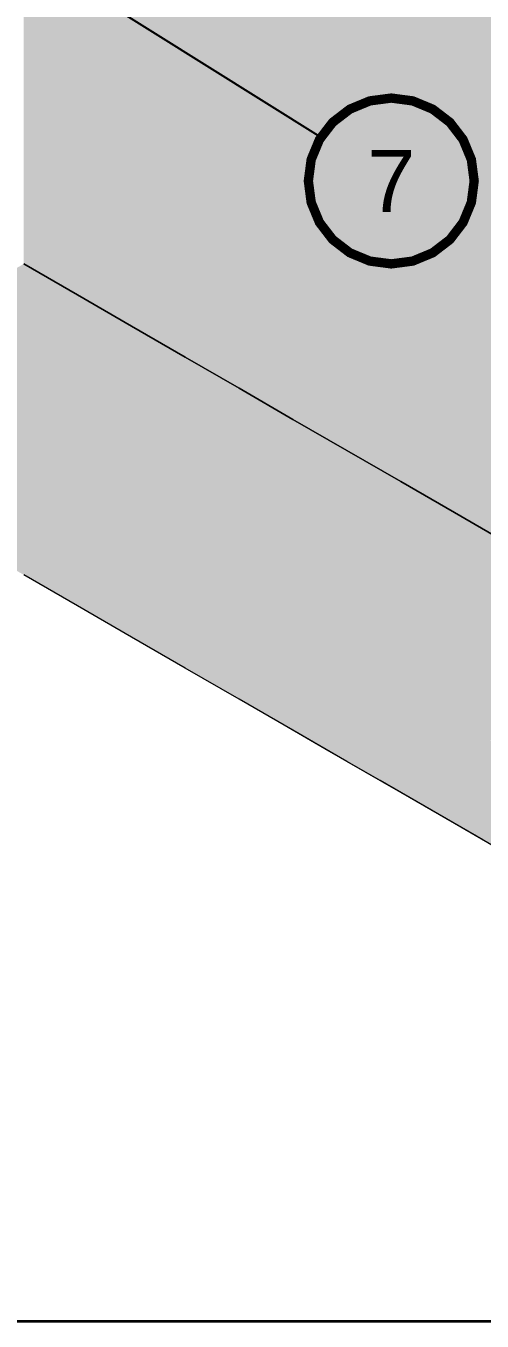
# Model space of a CAD drawing. Header units: metres. Extents: x 0 to 8.41, y 0 to 5.94.
# Drawn here: x 1.946 to 2.166, y 3.43 to 4.055 of the extents above; entities that cross this region are included whole.
import ezdxf
from ezdxf.enums import TextEntityAlignment as Align

# ---------------------------------------------------------------- set-up
doc = ezdxf.new("R2010")
doc.units = ezdxf.units.M
doc.header["$LTSCALE"] = 0.25
doc.layers.add('ISO-3D', color=7, linetype='CONTINUOUS', lineweight=13)
doc.layers.add('ISO-3D-ARISTAS', color=250, linetype='CONTINUOUS', lineweight=13)
doc.layers.add('LLAMADAS-NUM', color=30, linetype='CONTINUOUS', lineweight=25, true_color=0xc05014)
doc.layers.add('PANEL', color=5, linetype='CONTINUOUS', lineweight=35, true_color=0x1f4e79)
doc.styles.get("Standard").update_dxf_attribs({"font": 'arial.ttf'})

msp = doc.modelspace()

# ---------------------------------------------------------------- linework, layer by layer
at = {"layer": 'ISO-3D', "true_color": 0x9e9d98}
for points in [[(1.99653, 4.05063), (1.97055, 4.06562), (1.99653, 4.07875), (1.97055, 4.09375)], [(1.99653, 4.04947), (1.97055, 4.06447), (1.99653, 4.07842), (1.97055, 4.09342)], [(2.09179, 4.05237), (2.07014, 4.06487), (2.09179, 4.08132), (2.07014, 4.09382)], [(2.14128, 4.05274), (2.11654, 4.06703), (2.14128, 4.08169), (2.11654, 4.09598)], [(2.04849, 4.04842), (2.02251, 4.06342), (2.04849, 4.07737), (2.02251, 4.09237)], [(2.04849, 4.04875), (2.02251, 4.06375), (2.04849, 4.07687), (2.02251, 4.09187)], [(2.10046, 4.04688), (2.07447, 4.06187), (2.10046, 4.075), (2.07447, 4.09)], [(2.15242, 4.045), (2.12644, 4.06), (2.15242, 4.07313), (2.12644, 4.08812)], [(1.97055, 4.0375), (1.94457, 4.0525), (1.97055, 4.06562), (1.94457, 4.08062)], [(2.11654, 4.03808), (2.09179, 4.05237), (2.11654, 4.06703), (2.09179, 4.08132)], [(2.16603, 4.03846), (2.14128, 4.05274), (2.16603, 4.06741), (2.14128, 4.08169)], [(1.97055, 4.03553), (1.94457, 4.05053), (1.97055, 4.06447), (1.94457, 4.07947)], [(2.02251, 4.03562), (1.99653, 4.05063), (2.02251, 4.06375), (1.99653, 4.07875)], [(2.02251, 4.03447), (1.99653, 4.04947), (2.02251, 4.06342), (1.99653, 4.07842)], [(2.07014, 4.03592), (2.04849, 4.04842), (2.07014, 4.06487), (2.04849, 4.07737)], [(2.07447, 4.03375), (2.04849, 4.04875), (2.07447, 4.06187), (2.04849, 4.07687)], [(2.12644, 4.03187), (2.10046, 4.04688), (2.12644, 4.06), (2.10046, 4.075)], [(2.1784, 4.03), (2.15242, 4.045), (2.1784, 4.05812), (2.15242, 4.07313)], [(1.99653, 4.0225), (1.97055, 4.0375), (1.99653, 4.05063), (1.97055, 4.06562)], [(1.99653, 4.02053), (1.97055, 4.03553), (1.99653, 4.04947), (1.97055, 4.06447)], [(2.04849, 4.02062), (2.02251, 4.03562), (2.04849, 4.04875), (2.02251, 4.06375)], [(2.04849, 4.01947), (2.02251, 4.03447), (2.04849, 4.04842), (2.02251, 4.06342)], [(2.09179, 4.02342), (2.07014, 4.03592), (2.09179, 4.05237), (2.07014, 4.06487)], [(2.10046, 4.01875), (2.07447, 4.03375), (2.10046, 4.04688), (2.07447, 4.06187)], [(2.14128, 4.0238), (2.11654, 4.03808), (2.14128, 4.05274), (2.11654, 4.06703)], [(2.15242, 4.01687), (2.12644, 4.03187), (2.15242, 4.045), (2.12644, 4.06)], [(1.97055, 4.00937), (1.94457, 4.02438), (1.97055, 4.0375), (1.94457, 4.0525)], [(1.97055, 4.00658), (1.94457, 4.02158), (1.97055, 4.03553), (1.94457, 4.05053)], [(2.02251, 4.0075), (1.99653, 4.0225), (2.02251, 4.03562), (1.99653, 4.05063)], [(2.02251, 4.00553), (1.99653, 4.02053), (2.02251, 4.03447), (1.99653, 4.04947)], [(2.11654, 4.00914), (2.09179, 4.02342), (2.11654, 4.03808), (2.09179, 4.05237)], [(2.16603, 4.00951), (2.14128, 4.0238), (2.16603, 4.03846), (2.14128, 4.05274)], [(2.07447, 4.00563), (2.04849, 4.02062), (2.07447, 4.03375), (2.04849, 4.04875)], [(2.07014, 4.00697), (2.04849, 4.01947), (2.07014, 4.03592), (2.04849, 4.04842)], [(2.12644, 4.00375), (2.10046, 4.01875), (2.12644, 4.03187), (2.10046, 4.04688)], [(2.1784, 4.00188), (2.15242, 4.01687), (2.1784, 4.03), (2.15242, 4.045)], [(1.99653, 3.99437), (1.97055, 4.00937), (1.99653, 4.0225), (1.97055, 4.0375)], [(2.14128, 3.99485), (2.11654, 4.00914), (2.14128, 4.0238), (2.11654, 4.03808)], [(1.99653, 3.99158), (1.97055, 4.00658), (1.99653, 4.02053), (1.97055, 4.03553)], [(2.04849, 3.9925), (2.02251, 4.0075), (2.04849, 4.02062), (2.02251, 4.03562)], [(2.04849, 3.99053), (2.02251, 4.00553), (2.04849, 4.01947), (2.02251, 4.03447)], [(2.09179, 3.99447), (2.07014, 4.00697), (2.09179, 4.02342), (2.07014, 4.03592)], [(2.10046, 3.99062), (2.07447, 4.00563), (2.10046, 4.01875), (2.07447, 4.03375)], [(2.15242, 3.98875), (2.12644, 4.00375), (2.15242, 4.01687), (2.12644, 4.03187)], [(1.97055, 3.98125), (1.94457, 3.99625), (1.97055, 4.00937), (1.94457, 4.02438)], [(2.16603, 3.98056), (2.14128, 3.99485), (2.16603, 4.00951), (2.14128, 4.0238)], [(1.97055, 3.97763), (1.94457, 3.99263), (1.97055, 4.00658), (1.94457, 4.02158)], [(2.02251, 3.97938), (1.99653, 3.99437), (2.02251, 4.0075), (1.99653, 4.0225)], [(2.02251, 3.97658), (1.99653, 3.99158), (2.02251, 4.00553), (1.99653, 4.02053)], [(2.07447, 3.9775), (2.04849, 3.9925), (2.07447, 4.00563), (2.04849, 4.02062)], [(2.07014, 3.97803), (2.04849, 3.99053), (2.07014, 4.00697), (2.04849, 4.01947)], [(2.11654, 3.98019), (2.09179, 3.99447), (2.11654, 4.00914), (2.09179, 4.02342)], [(2.12644, 3.97562), (2.10046, 3.99062), (2.12644, 4.00375), (2.10046, 4.01875)], [(2.1784, 3.97375), (2.15242, 3.98875), (2.1784, 4.00188), (2.15242, 4.01687)], [(1.99653, 3.96625), (1.97055, 3.98125), (1.99653, 3.99437), (1.97055, 4.00937)], [(1.99653, 3.96263), (1.97055, 3.97763), (1.99653, 3.99158), (1.97055, 4.00658)], [(2.04849, 3.96437), (2.02251, 3.97938), (2.04849, 3.9925), (2.02251, 4.0075)], [(2.04849, 3.96158), (2.02251, 3.97658), (2.04849, 3.99053), (2.02251, 4.00553)], [(2.09179, 3.96553), (2.07014, 3.97803), (2.09179, 3.99447), (2.07014, 4.00697)], [(2.10046, 3.9625), (2.07447, 3.9775), (2.10046, 3.99062), (2.07447, 4.00563)], [(2.14128, 3.9659), (2.11654, 3.98019), (2.14128, 3.99485), (2.11654, 4.00914)], [(2.15242, 3.96062), (2.12644, 3.97562), (2.15242, 3.98875), (2.12644, 4.00375)], [(1.97055, 3.95312), (1.94457, 3.96812), (1.97055, 3.98125), (1.94457, 3.99625)], [(1.97055, 3.94868), (1.94457, 3.96368), (1.97055, 3.97763), (1.94457, 3.99263)], [(2.02251, 3.95125), (1.99653, 3.96625), (2.02251, 3.97938), (1.99653, 3.99437)], [(2.11654, 3.95124), (2.09179, 3.96553), (2.11654, 3.98019), (2.09179, 3.99447)], [(2.16603, 3.95162), (2.14128, 3.9659), (2.16603, 3.98056), (2.14128, 3.99485)], [(2.02251, 3.94763), (1.99653, 3.96263), (2.02251, 3.97658), (1.99653, 3.99158)], [(2.07447, 3.94937), (2.04849, 3.96437), (2.07447, 3.9775), (2.04849, 3.9925)], [(2.07014, 3.94908), (2.04849, 3.96158), (2.07014, 3.97803), (2.04849, 3.99053)], [(2.12644, 3.9475), (2.10046, 3.9625), (2.12644, 3.97562), (2.10046, 3.99062)], [(2.1784, 3.94562), (2.15242, 3.96062), (2.1784, 3.97375), (2.15242, 3.98875)], [(1.99653, 3.93812), (1.97055, 3.95312), (1.99653, 3.96625), (1.97055, 3.98125)], [(2.14128, 3.93695), (2.11654, 3.95124), (2.14128, 3.9659), (2.11654, 3.98019)], [(1.99653, 3.93368), (1.97055, 3.94868), (1.99653, 3.96263), (1.97055, 3.97763)], [(2.04849, 3.93625), (2.02251, 3.95125), (2.04849, 3.96437), (2.02251, 3.97938)], [(2.04849, 3.93263), (2.02251, 3.94763), (2.04849, 3.96158), (2.02251, 3.97658)], [(2.09179, 3.93658), (2.07014, 3.94908), (2.09179, 3.96553), (2.07014, 3.97803)], [(2.10046, 3.93437), (2.07447, 3.94937), (2.10046, 3.9625), (2.07447, 3.9775)], [(2.15242, 3.9325), (2.12644, 3.9475), (2.15242, 3.96062), (2.12644, 3.97562)], [(1.97055, 3.925), (1.94457, 3.94), (1.97055, 3.95312), (1.94457, 3.96812)], [(1.97055, 3.91974), (1.94457, 3.93474), (1.97055, 3.94868), (1.94457, 3.96368)], [(2.02251, 3.92312), (1.99653, 3.93812), (2.02251, 3.95125), (1.99653, 3.96625)], [(2.02251, 3.91868), (1.99653, 3.93368), (2.02251, 3.94763), (1.99653, 3.96263)], [(2.07447, 3.92125), (2.04849, 3.93625), (2.07447, 3.94937), (2.04849, 3.96437)], [(2.07014, 3.92013), (2.04849, 3.93263), (2.07014, 3.94908), (2.04849, 3.96158)], [(2.11654, 3.92229), (2.09179, 3.93658), (2.11654, 3.95124), (2.09179, 3.96553)], [(2.12644, 3.91937), (2.10046, 3.93437), (2.12644, 3.9475), (2.10046, 3.9625)], [(2.16603, 3.92267), (2.14128, 3.93695), (2.16603, 3.95162), (2.14128, 3.9659)], [(2.1784, 3.9175), (2.15242, 3.9325), (2.1784, 3.94562), (2.15242, 3.96062)], [(1.99653, 3.91), (1.97055, 3.925), (1.99653, 3.93812), (1.97055, 3.95312)], [(2.04849, 3.90812), (2.02251, 3.92312), (2.04849, 3.93625), (2.02251, 3.95125)], [(2.09179, 3.90763), (2.07014, 3.92013), (2.09179, 3.93658), (2.07014, 3.94908)], [(2.10046, 3.90625), (2.07447, 3.92125), (2.10046, 3.93437), (2.07447, 3.94937)], [(2.14128, 3.90801), (2.11654, 3.92229), (2.14128, 3.93695), (2.11654, 3.95124)], [(1.99653, 3.90474), (1.97055, 3.91974), (1.99653, 3.93368), (1.97055, 3.94868)], [(2.04849, 3.90368), (2.02251, 3.91868), (2.04849, 3.93263), (2.02251, 3.94763)], [(2.15242, 3.90437), (2.12644, 3.91937), (2.15242, 3.9325), (2.12644, 3.9475)], [(2.02251, 3.895), (1.99653, 3.91), (2.02251, 3.92312), (1.99653, 3.93812)], [(2.11654, 3.89335), (2.09179, 3.90763), (2.11654, 3.92229), (2.09179, 3.93658)], [(2.16603, 3.89372), (2.14128, 3.90801), (2.16603, 3.92267), (2.14128, 3.93695)], [(1.97055, 3.89079), (1.94457, 3.90579), (1.97055, 3.91974), (1.94457, 3.93474)], [(2.02251, 3.88974), (1.99653, 3.90474), (2.02251, 3.91868), (1.99653, 3.93368)], [(2.07447, 3.89312), (2.04849, 3.90812), (2.07447, 3.92125), (2.04849, 3.93625)], [(2.07014, 3.89118), (2.04849, 3.90368), (2.07014, 3.92013), (2.04849, 3.93263)], [(2.12644, 3.89125), (2.10046, 3.90625), (2.12644, 3.91937), (2.10046, 3.93437)], [(2.1784, 3.88937), (2.15242, 3.90437), (2.1784, 3.9175), (2.15242, 3.9325)], [(1.99653, 3.87579), (1.97055, 3.89079), (1.99653, 3.90474), (1.97055, 3.91974)], [(2.04849, 3.88), (2.02251, 3.895), (2.04849, 3.90812), (2.02251, 3.92312)], [(2.04849, 3.87474), (2.02251, 3.88974), (2.04849, 3.90368), (2.02251, 3.91868)], [(2.09179, 3.87868), (2.07014, 3.89118), (2.09179, 3.90763), (2.07014, 3.92013)], [(2.10046, 3.87812), (2.07447, 3.89312), (2.10046, 3.90625), (2.07447, 3.92125)], [(2.14128, 3.87906), (2.11654, 3.89335), (2.14128, 3.90801), (2.11654, 3.92229)], [(2.15242, 3.87625), (2.12644, 3.89125), (2.15242, 3.90437), (2.12644, 3.91937)], [(1.97055, 3.86184), (1.94457, 3.87684), (1.97055, 3.89079), (1.94457, 3.90579)], [(2.07447, 3.865), (2.04849, 3.88), (2.07447, 3.89312), (2.04849, 3.90812)], [(2.11654, 3.8644), (2.09179, 3.87868), (2.11654, 3.89335), (2.09179, 3.90763)], [(2.12644, 3.86312), (2.10046, 3.87812), (2.12644, 3.89125), (2.10046, 3.90625)], [(2.16603, 3.86477), (2.14128, 3.87906), (2.16603, 3.89372), (2.14128, 3.90801)], [(2.02251, 3.86079), (1.99653, 3.87579), (2.02251, 3.88974), (1.99653, 3.90474)], [(2.07014, 3.86224), (2.04849, 3.87474), (2.07014, 3.89118), (2.04849, 3.90368)], [(2.1784, 3.86125), (2.15242, 3.87625), (2.1784, 3.88937), (2.15242, 3.90437)], [(2.10046, 3.85), (2.07447, 3.865), (2.10046, 3.87812), (2.07447, 3.89312)], [(2.14128, 3.85011), (2.11654, 3.8644), (2.14128, 3.87906), (2.11654, 3.89335)], [(1.99653, 3.84684), (1.97055, 3.86184), (1.99653, 3.87579), (1.97055, 3.89079)], [(2.04849, 3.84579), (2.02251, 3.86079), (2.04849, 3.87474), (2.02251, 3.88974)], [(2.09179, 3.84974), (2.07014, 3.86224), (2.09179, 3.87868), (2.07014, 3.89118)], [(2.15242, 3.84812), (2.12644, 3.86312), (2.15242, 3.87625), (2.12644, 3.89125)], [(1.97055, 3.83289), (1.94457, 3.84789), (1.97055, 3.86184), (1.94457, 3.87684)], [(2.02251, 3.83184), (1.99653, 3.84684), (2.02251, 3.86079), (1.99653, 3.87579)], [(2.07014, 3.83329), (2.04849, 3.84579), (2.07014, 3.86224), (2.04849, 3.87474)], [(2.11654, 3.83545), (2.09179, 3.84974), (2.11654, 3.8644), (2.09179, 3.87868)], [(2.12644, 3.835), (2.10046, 3.85), (2.12644, 3.86312), (2.10046, 3.87812)], [(2.16603, 3.83583), (2.14128, 3.85011), (2.16603, 3.86477), (2.14128, 3.87906)], [(2.1784, 3.83312), (2.15242, 3.84812), (2.1784, 3.86125), (2.15242, 3.87625)], [(1.99653, 3.81789), (1.97055, 3.83289), (1.99653, 3.84684), (1.97055, 3.86184)], [(2.09179, 3.82079), (2.07014, 3.83329), (2.09179, 3.84974), (2.07014, 3.86224)], [(2.14128, 3.82117), (2.11654, 3.83545), (2.14128, 3.85011), (2.11654, 3.8644)], [(2.15242, 3.82), (2.12644, 3.835), (2.15242, 3.84812), (2.12644, 3.86312)], [(2.04849, 3.81684), (2.02251, 3.83184), (2.04849, 3.84579), (2.02251, 3.86079)], [(2.11654, 3.8065), (2.09179, 3.82079), (2.11654, 3.83545), (2.09179, 3.84974)], [(2.16603, 3.80688), (2.14128, 3.82117), (2.16603, 3.83583), (2.14128, 3.85011)], [(1.97055, 3.80395), (1.94457, 3.81895), (1.97055, 3.83289), (1.94457, 3.84789)], [(2.02251, 3.80289), (1.99653, 3.81789), (2.02251, 3.83184), (1.99653, 3.84684)], [(2.07014, 3.80434), (2.04849, 3.81684), (2.07014, 3.83329), (2.04849, 3.84579)], [(2.1784, 3.805), (2.15242, 3.82), (2.1784, 3.83312), (2.15242, 3.84812)], [(1.99653, 3.78895), (1.97055, 3.80395), (1.99653, 3.81789), (1.97055, 3.83289)], [(2.04849, 3.78789), (2.02251, 3.80289), (2.04849, 3.81684), (2.02251, 3.83184)], [(2.09179, 3.79184), (2.07014, 3.80434), (2.09179, 3.82079), (2.07014, 3.83329)], [(2.14128, 3.79222), (2.11654, 3.8065), (2.14128, 3.82117), (2.11654, 3.83545)], [(1.97055, 3.775), (1.94457, 3.79), (1.97055, 3.80395), (1.94457, 3.81895)], [(2.02251, 3.77395), (1.99653, 3.78895), (2.02251, 3.80289), (1.99653, 3.81789)], [(2.11654, 3.77756), (2.09179, 3.79184), (2.11654, 3.8065), (2.09179, 3.82079)], [(2.16603, 3.77793), (2.14128, 3.79222), (2.16603, 3.80688), (2.14128, 3.82117)], [(2.07014, 3.77539), (2.04849, 3.78789), (2.07014, 3.80434), (2.04849, 3.81684)], [(2.14128, 3.76327), (2.11654, 3.77756), (2.14128, 3.79222), (2.11654, 3.8065)], [(1.99653, 3.76), (1.97055, 3.775), (1.99653, 3.78895), (1.97055, 3.80395)], [(2.04849, 3.75895), (2.02251, 3.77395), (2.04849, 3.78789), (2.02251, 3.80289)], [(2.09179, 3.76289), (2.07014, 3.77539), (2.09179, 3.79184), (2.07014, 3.80434)], [(2.02251, 3.745), (1.99653, 3.76), (2.02251, 3.77395), (1.99653, 3.78895)], [(2.07014, 3.74645), (2.04849, 3.75895), (2.07014, 3.77539), (2.04849, 3.78789)], [(2.11654, 3.74861), (2.09179, 3.76289), (2.11654, 3.77756), (2.09179, 3.79184)], [(2.16603, 3.74898), (2.14128, 3.76327), (2.16603, 3.77793), (2.14128, 3.79222)], [(2.04849, 3.73), (2.02251, 3.745), (2.04849, 3.75895), (2.02251, 3.77395)], [(2.09179, 3.73395), (2.07014, 3.74645), (2.09179, 3.76289), (2.07014, 3.77539)], [(2.14128, 3.73432), (2.11654, 3.74861), (2.14128, 3.76327), (2.11654, 3.77756)], [(2.11654, 3.71966), (2.09179, 3.73395), (2.11654, 3.74861), (2.09179, 3.76289)], [(2.16603, 3.72004), (2.14128, 3.73432), (2.16603, 3.74898), (2.14128, 3.76327)], [(2.07014, 3.7175), (2.04849, 3.73), (2.07014, 3.74645), (2.04849, 3.75895)], [(2.09179, 3.705), (2.07014, 3.7175), (2.09179, 3.73395), (2.07014, 3.74645)], [(2.14128, 3.70538), (2.11654, 3.71966), (2.14128, 3.73432), (2.11654, 3.74861)], [(2.11654, 3.69071), (2.09179, 3.705), (2.11654, 3.71966), (2.09179, 3.73395)], [(2.16603, 3.69109), (2.14128, 3.70538), (2.16603, 3.72004), (2.14128, 3.73432)], [(2.14128, 3.67643), (2.11654, 3.69071), (2.14128, 3.70538), (2.11654, 3.71966)], [(2.16603, 3.66214), (2.14128, 3.67643), (2.16603, 3.69109), (2.14128, 3.70538)]]:
    msp.add_solid(points, dxfattribs=at)
at = {"layer": 'ISO-3D', "true_color": 0xb0aea8}
for points in [[(1.97055, 3.925), (1.9489, 3.9125), (1.94457, 3.94), (1.92292, 3.9275)], [(1.9489, 3.9125), (1.92725, 3.9), (1.92292, 3.9275), (1.90127, 3.915)], [(1.99653, 3.91), (1.97488, 3.8975), (1.97055, 3.925), (1.9489, 3.9125)], [(1.97488, 3.8975), (1.95323, 3.885), (1.9489, 3.9125), (1.92725, 3.9)], [(2.02251, 3.895), (2.00086, 3.8825), (1.99653, 3.91), (1.97488, 3.8975)], [(1.95323, 3.885), (1.93158, 3.8725), (1.92725, 3.9), (1.9056, 3.8875)], [(2.00086, 3.8825), (1.97921, 3.87), (1.97488, 3.8975), (1.95323, 3.885)], [(2.04849, 3.88), (2.02684, 3.8675), (2.02251, 3.895), (2.00086, 3.8825)], [(1.97921, 3.87), (1.95756, 3.8575), (1.95323, 3.885), (1.93158, 3.8725)], [(2.02684, 3.8675), (2.00519, 3.855), (2.00086, 3.8825), (1.97921, 3.87)], [(2.07447, 3.865), (2.05282, 3.8525), (2.04849, 3.88), (2.02684, 3.8675)], [(1.95756, 3.8575), (1.93591, 3.845), (1.93158, 3.8725), (1.90993, 3.86)], [(2.00519, 3.855), (1.98354, 3.8425), (1.97921, 3.87), (1.95756, 3.8575)], [(2.05282, 3.8525), (2.03117, 3.84), (2.02684, 3.8675), (2.00519, 3.855)], [(2.10046, 3.85), (2.0788, 3.8375), (2.07447, 3.865), (2.05282, 3.8525)], [(1.98354, 3.8425), (1.96189, 3.83), (1.95756, 3.8575), (1.93591, 3.845)], [(2.03117, 3.84), (2.00952, 3.8275), (2.00519, 3.855), (1.98354, 3.8425)], [(2.0788, 3.8375), (2.05715, 3.825), (2.05282, 3.8525), (2.03117, 3.84)], [(2.12644, 3.835), (2.10479, 3.8225), (2.10046, 3.85), (2.0788, 3.8375)], [(1.96189, 3.83), (1.94024, 3.8175), (1.93591, 3.845), (1.91426, 3.8325)], [(2.00952, 3.8275), (1.98787, 3.815), (1.98354, 3.8425), (1.96189, 3.83)], [(2.05715, 3.825), (2.0355, 3.8125), (2.03117, 3.84), (2.00952, 3.8275)], [(2.10479, 3.8225), (2.08313, 3.81), (2.0788, 3.8375), (2.05715, 3.825)], [(2.15242, 3.82), (2.13077, 3.8075), (2.12644, 3.835), (2.10479, 3.8225)], [(1.98787, 3.815), (1.96622, 3.8025), (1.96189, 3.83), (1.94024, 3.8175)], [(2.0355, 3.8125), (2.01385, 3.8), (2.00952, 3.8275), (1.98787, 3.815)], [(2.08313, 3.81), (2.06148, 3.7975), (2.05715, 3.825), (2.0355, 3.8125)], [(2.13077, 3.8075), (2.10912, 3.795), (2.10479, 3.8225), (2.08313, 3.81)], [(2.1784, 3.805), (2.15675, 3.7925), (2.15242, 3.82), (2.13077, 3.8075)], [(1.96622, 3.8025), (1.94457, 3.79), (1.94024, 3.8175), (1.91859, 3.805)], [(2.01385, 3.8), (1.9922, 3.7875), (1.98787, 3.815), (1.96622, 3.8025)], [(2.06148, 3.7975), (2.03983, 3.785), (2.0355, 3.8125), (2.01385, 3.8)], [(2.10912, 3.795), (2.08746, 3.7825), (2.08313, 3.81), (2.06148, 3.7975)], [(2.15675, 3.7925), (2.1351, 3.78), (2.13077, 3.8075), (2.10912, 3.795)], [(1.9922, 3.7875), (1.97055, 3.775), (1.96622, 3.8025), (1.94457, 3.79)], [(2.03983, 3.785), (2.01818, 3.7725), (2.01385, 3.8), (1.9922, 3.7875)], [(2.20438, 3.79), (2.18273, 3.7775), (2.1784, 3.805), (2.15675, 3.7925)], [(2.08746, 3.7825), (2.06581, 3.77), (2.06148, 3.7975), (2.03983, 3.785)], [(2.1351, 3.78), (2.11345, 3.7675), (2.10912, 3.795), (2.08746, 3.7825)], [(2.01818, 3.7725), (1.99653, 3.76), (1.9922, 3.7875), (1.97055, 3.775)], [(2.18273, 3.7775), (2.16108, 3.765), (2.15675, 3.7925), (2.1351, 3.78)], [(2.06581, 3.77), (2.04416, 3.7575), (2.03983, 3.785), (2.01818, 3.7725)], [(2.11345, 3.7675), (2.09179, 3.755), (2.08746, 3.7825), (2.06581, 3.77)], [(2.16108, 3.765), (2.13943, 3.7525), (2.1351, 3.78), (2.11345, 3.7675)], [(2.20871, 3.7625), (2.18706, 3.75), (2.18273, 3.7775), (2.16108, 3.765)], [(2.04416, 3.7575), (2.02251, 3.745), (2.01818, 3.7725), (1.99653, 3.76)], [(2.09179, 3.755), (2.07014, 3.7425), (2.06581, 3.77), (2.04416, 3.7575)], [(2.13943, 3.7525), (2.11778, 3.74), (2.11345, 3.7675), (2.09179, 3.755)], [(2.18706, 3.75), (2.16541, 3.7375), (2.16108, 3.765), (2.13943, 3.7525)], [(2.07014, 3.7425), (2.04849, 3.73), (2.04416, 3.7575), (2.02251, 3.745)], [(2.11778, 3.74), (2.09613, 3.7275), (2.09179, 3.755), (2.07014, 3.7425)], [(2.16541, 3.7375), (2.14376, 3.725), (2.13943, 3.7525), (2.11778, 3.74)], [(2.21304, 3.735), (2.19139, 3.7225), (2.18706, 3.75), (2.16541, 3.7375)], [(2.09613, 3.7275), (2.07447, 3.715), (2.07014, 3.7425), (2.04849, 3.73)], [(2.14376, 3.725), (2.12211, 3.7125), (2.11778, 3.74), (2.09613, 3.7275)], [(2.19139, 3.7225), (2.16974, 3.71), (2.16541, 3.7375), (2.14376, 3.725)], [(2.12211, 3.7125), (2.10046, 3.7), (2.09613, 3.7275), (2.07447, 3.715)], [(2.16974, 3.71), (2.14809, 3.6975), (2.14376, 3.725), (2.12211, 3.7125)], [(2.14809, 3.6975), (2.12644, 3.685), (2.12211, 3.7125), (2.10046, 3.7)], [(2.19572, 3.695), (2.17407, 3.6825), (2.16974, 3.71), (2.14809, 3.6975)], [(2.17407, 3.6825), (2.15242, 3.67), (2.14809, 3.6975), (2.12644, 3.685)], [(2.20005, 3.6675), (2.1784, 3.655), (2.17407, 3.6825), (2.15242, 3.67)]]:
    msp.add_solid(points, dxfattribs=at)
at = {"layer": 'ISO-3D-ARISTAS', "color": 250}
for p, q in [((1.94457, 3.94), (1.97055, 3.925)), ((1.97055, 3.925), (1.94457, 3.94)), ((1.97055, 3.925), (1.99653, 3.91)), ((1.99653, 3.91), (1.97055, 3.925)), ((1.99653, 3.91), (2.02251, 3.895)), ((2.02251, 3.895), (1.99653, 3.91)), ((2.02251, 3.895), (2.04849, 3.88)), ((2.04849, 3.88), (2.02251, 3.895)), ((2.04849, 3.88), (2.07447, 3.865)), ((2.07447, 3.865), (2.04849, 3.88)), ((2.07447, 3.865), (2.10046, 3.85)), ((2.10046, 3.85), (2.07447, 3.865)), ((2.10046, 3.85), (2.12644, 3.835)), ((2.12644, 3.835), (2.10046, 3.85)), ((2.12644, 3.835), (2.15242, 3.82)), ((2.15242, 3.82), (2.12644, 3.835)), ((2.15242, 3.82), (2.1784, 3.805)), ((2.1784, 3.805), (2.15242, 3.82)), ((1.97055, 3.775), (1.94457, 3.79)), ((1.97055, 3.775), (1.94457, 3.79)), ((1.99653, 3.76), (1.97055, 3.775)), ((1.99653, 3.76), (1.97055, 3.775)), ((2.02251, 3.745), (1.99653, 3.76)), ((2.02251, 3.745), (1.99653, 3.76)), ((2.04849, 3.73), (2.02251, 3.745)), ((2.04849, 3.73), (2.02251, 3.745)), ((2.07447, 3.715), (2.04849, 3.73)), ((2.07014, 3.7175), (2.04849, 3.73)), ((2.09179, 3.705), (2.07014, 3.7175)), ((2.10046, 3.7), (2.07447, 3.715)), ((2.11654, 3.69071), (2.09179, 3.705)), ((2.12644, 3.685), (2.10046, 3.7)), ((2.14128, 3.67643), (2.11654, 3.69071)), ((2.15242, 3.67), (2.12644, 3.685)), ((2.16603, 3.66214), (2.14128, 3.67643)), ((2.1784, 3.655), (2.15242, 3.67))]:
    msp.add_line(p, q, dxfattribs=at)
at = {"layer": 'LLAMADAS-NUM'}
msp.add_line((1.96189, 4.08), (2.08797, 4.0012), dxfattribs=at)
at = {"layer": 'LLAMADAS-NUM', "const_width": 0.0045}
msp.add_lwpolyline([(2.16189, 3.98), (2.16053, 3.99035), (2.15653, 4), (2.15018, 4.00828), (2.14189, 4.01464), (2.13224, 4.01864), (2.12189, 4.02), (2.11154, 4.01864), (2.10189, 4.01464), (2.09361, 4.00828), (2.08725, 4), (2.08325, 3.99035), (2.08189, 3.98), (2.08325, 3.96965), (2.08725, 3.96), (2.09361, 3.95172), (2.10189, 3.94536), (2.11154, 3.94136), (2.12189, 3.94), (2.13224, 3.94136), (2.14189, 3.94536), (2.15018, 3.95172), (2.15653, 3.96), (2.16053, 3.96965)], close=True, dxfattribs=at)
at = {"layer": 'LLAMADAS-NUM', "true_color": 0xffffff}
for points in [[(2.16189, 3.98), (2.11154, 4.01864), (2.10189, 4.01464)], [(2.16189, 3.98), (2.12189, 4.02), (2.11154, 4.01864)], [(2.16189, 3.98), (2.13224, 4.01864), (2.12189, 4.02)], [(2.16189, 3.98), (2.14189, 4.01464), (2.13224, 4.01864)], [(2.16189, 3.98), (2.10189, 4.01464), (2.09361, 4.00828)], [(2.16189, 3.98), (2.15018, 4.00828), (2.14189, 4.01464)], [(2.16189, 3.98), (2.09361, 4.00828), (2.08725, 4)], [(2.16189, 3.98), (2.15653, 4), (2.15018, 4.00828)], [(2.16189, 3.98), (2.08725, 4), (2.08325, 3.99035)], [(2.16189, 3.98), (2.16053, 3.99035), (2.15653, 4)], [(2.16189, 3.98), (2.08325, 3.99035), (2.08189, 3.98)], [(2.16189, 3.98), (2.08189, 3.98), (2.08325, 3.96965)], [(2.16189, 3.98), (2.08325, 3.96965), (2.08725, 3.96)], [(2.16189, 3.98), (2.08725, 3.96), (2.09361, 3.95172)], [(2.16189, 3.98), (2.09361, 3.95172), (2.10189, 3.94536)], [(2.16189, 3.98), (2.10189, 3.94536), (2.11154, 3.94136)], [(2.16189, 3.98), (2.11154, 3.94136), (2.12189, 3.94)], [(2.16189, 3.98), (2.12189, 3.94), (2.13224, 3.94136)], [(2.16189, 3.98), (2.13224, 3.94136), (2.14189, 3.94536)], [(2.16189, 3.98), (2.14189, 3.94536), (2.15018, 3.95172)], [(2.16189, 3.98), (2.15018, 3.95172), (2.15653, 3.96)], [(2.16189, 3.98), (2.15653, 3.96), (2.16053, 3.96965)]]:
    msp.add_solid(points, dxfattribs=at)
at = {"layer": 'PANEL'}
msp.add_lwpolyline([(0.27, 3.43), (4.26, 3.43), (4.26, 5.62), (0.27, 5.62)], close=True, dxfattribs=at)

# ---------------------------------------------------------------- texts
at = {"layer": 'LLAMADAS-NUM'}
msp.add_text('7', height=0.03, dxfattribs=at).set_placement((2.12189, 3.98), align=Align.MIDDLE_CENTER)

doc.saveas('drawing.dxf')
